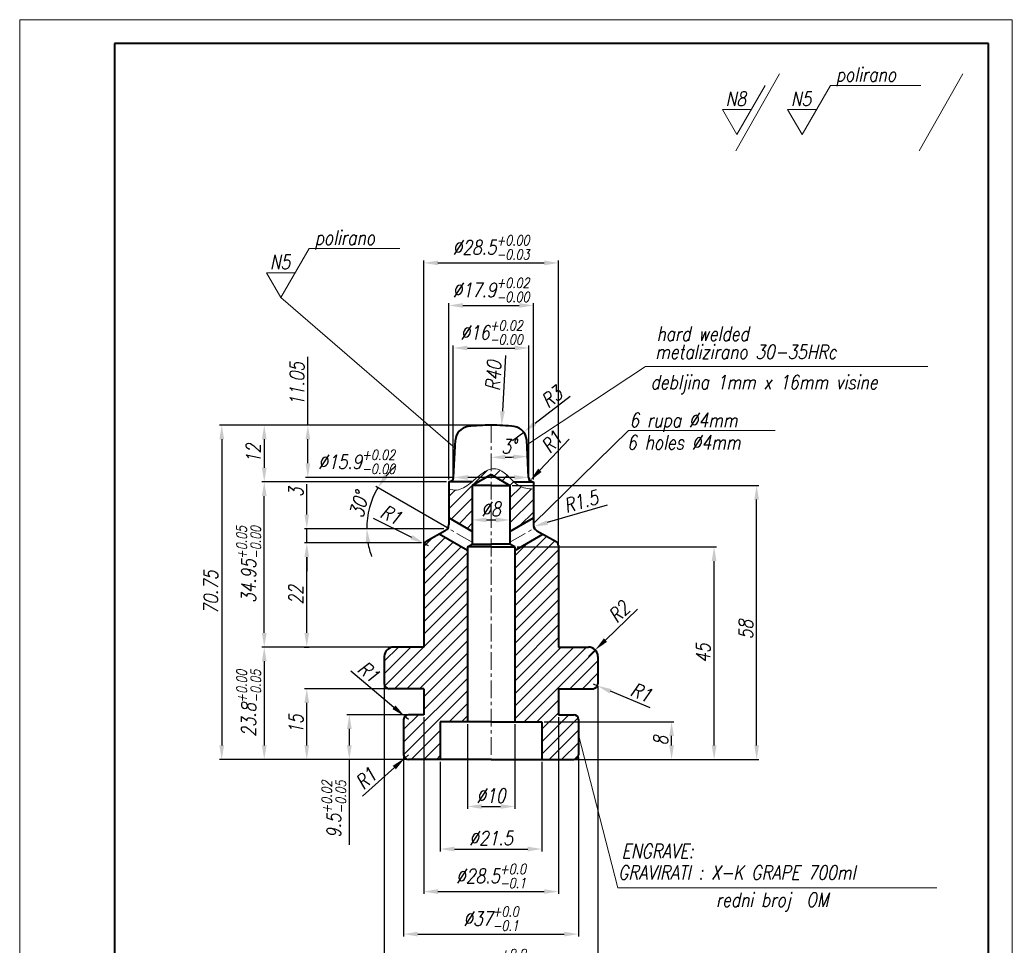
# Model space of a CAD drawing. Extents: x 22 to 232, y 33 to 330.
# Drawn here: x 21.7 to 231.7, y 134 to 330 of the extents above; entities that cross this region are included whole.
import ezdxf

# ---------------------------------------------------------------- set-up
doc = ezdxf.new("R2010")
doc.units = 0
doc.header["$LTSCALE"] = 3
doc.header["$MEASUREMENT"] = 0
doc.linetypes.add('CENTER', pattern=[2, 1.25, -0.25, 0.25, -0.25])
doc.linetypes.add('HIDDEN', pattern=[0.375, 0.25, -0.125])
doc.layers.get('0').update_dxf_attribs({"linetype": 'CONTINUOUS', "lineweight": 15})
for name, color, linetype, lineweight in [('1', 1, 'CENTER', 15), ('2', 2, 'HIDDEN', 15), ('3', 3, 'CONTINUOUS', 35), ('8', 251, 'CONTINUOUS', 15)]:
    doc.layers.add(name, color=color, linetype=linetype, lineweight=lineweight)
doc.styles.add('ITALICT', font='ITALICT.shx', dxfattribs={"width": 0.8, "height": 3})
doc.styles.get("Standard").update_dxf_attribs({"font": 'isocp.shx', "height": 3})
doc.dimstyles.get("Standard").update_dxf_attribs({"dimtxt": 0.18, "dimasz": 0.18, "dimexe": 0.18, "dimexo": 0.0625, "dimgap": 0.09, "dimtad": 0, "dimtih": 1, "dimtoh": 1, "dimdec": 4, "dimzin": 0, "dimdsep": 46, "dimtxsty": 'Standard', "dimcen": 0.09, "dimadec": 0, "dimazin": 0, "dimtfac": 1, "dimtdec": 4, "dimtofl": 0, "dimtmove": 0, "dimatfit": 3, "dimfxl": 0, "dimtolj": 1, "dimtzin": 0, "dimarcsym": 0})

# ---------------------------------------------------------------- blocks, each defined once
blk = doc.blocks.new('*D1')
at = {"color": 0, "lineweight": -2, "transparency": 16777216}
for p, q in [((98.85, 189.01), (98.85, 127.09)), ((144.05, 189.01), (144.05, 127.09)), ((101.85, 127.59), (141.05, 127.59))]:
    blk.add_line(p, q, dxfattribs=at)
at = {"color": 0, "transparency": 16777216}
for points in [[(101.85, 128.09), (101.85, 127.09), (98.85, 127.59)], [(141.05, 128.09), (141.05, 127.09), (144.05, 127.59)]]:
    blk.add_solid(points, dxfattribs=at)
at = {"color": 0, "transparency": 16777216, "insert": (121.45, 130.87), "char_height": 3, "attachment_point": 5, "style": 'ITALICT'}
blk.add_mtext('\\A1;%%C45.2{}{\\H0.71x;\\C3;\\S+0.0^ -0.1;}', dxfattribs=at)
blk = doc.blocks.new('*D2')
at = {"color": 0, "lineweight": -2, "transparency": 16777216}
for p, q in [((102.95, 174.01), (102.95, 136.09)), ((139.95, 173.94), (139.95, 136.09)), ((105.95, 136.59), (136.95, 136.59))]:
    blk.add_line(p, q, dxfattribs=at)
at = {"color": 0, "transparency": 16777216}
for points in [[(105.95, 137.09), (105.95, 136.09), (102.95, 136.59)], [(136.95, 137.09), (136.95, 136.09), (139.95, 136.59)]]:
    blk.add_solid(points, dxfattribs=at)
at = {"color": 0, "transparency": 16777216, "insert": (121.45, 139.87), "char_height": 3, "attachment_point": 5, "style": 'ITALICT'}
blk.add_mtext('\\A1;%%C37{}{\\H0.71x;\\C3;\\S+0.0^ -0.1;}', dxfattribs=at)
blk = doc.blocks.new('*D3')
at = {"color": 0, "lineweight": -2, "transparency": 16777216}
for p, q in [((107.2, 182.51), (107.2, 145.09)), ((135.7, 182.51), (135.7, 145.09)), ((110.2, 145.59), (132.7, 145.59))]:
    blk.add_line(p, q, dxfattribs=at)
at = {"color": 0, "transparency": 16777216}
for points in [[(110.2, 146.09), (110.2, 145.09), (107.2, 145.59)], [(132.7, 146.09), (132.7, 145.09), (135.7, 145.59)]]:
    blk.add_solid(points, dxfattribs=at)
at = {"color": 0, "transparency": 16777216, "insert": (121.45, 148.87), "char_height": 3, "attachment_point": 5, "style": 'ITALICT'}
blk.add_mtext('\\A1;%%C28.5{}{\\H0.71x;\\C3;\\S+0.0^ -0.1;}', dxfattribs=at)
blk = doc.blocks.new('*D4')
at = {"color": 0, "lineweight": -2, "transparency": 16777216}
for p, q in [((107.2, 216.53), (107.2, 279.08)), ((110.2, 278.58), (132.7, 278.58)), ((135.7, 216.81), (135.7, 279.08))]:
    blk.add_line(p, q, dxfattribs=at)
at = {"color": 0, "transparency": 16777216}
for points in [[(110.2, 279.08), (110.2, 278.08), (107.2, 278.58)], [(132.7, 279.08), (132.7, 278.08), (135.7, 278.58)]]:
    blk.add_solid(points, dxfattribs=at)
at = {"color": 0, "transparency": 16777216, "insert": (121.45, 281.86), "char_height": 3, "attachment_point": 5, "style": 'ITALICT'}
blk.add_mtext('\\A1;%%C28.5{}{\\H0.71x;\\C3;\\S+0.00^ -0.03;}', dxfattribs=at)
blk = doc.blocks.new('*D5')
at = {"color": 0, "lineweight": -2, "transparency": 16777216}
for p, q in [((91.75, 192.26), (100.89, 184.58)), ((103.95, 182.01), (103.19, 182.65))]:
    blk.add_line(p, q, dxfattribs=at)
at = {"color": 0, "transparency": 16777216}
blk.add_solid([(101.21, 184.96), (100.57, 184.2), (103.19, 182.65)], dxfattribs=at)
at = {"color": 0, "transparency": 16777216, "insert": (95.55, 192.08), "char_height": 3, "attachment_point": 5, "rotation": 319.9481, "style": 'ITALICT'}
blk.add_mtext('\\A1;R1', dxfattribs=at)
blk = doc.blocks.new('*D6')
at = {"color": 0, "lineweight": -2, "transparency": 16777216}
for p, q in [((100.35, 197.31), (72.95, 197.31)), ((73.45, 194.31), (73.45, 176.51)), ((103.45, 173.51), (72.95, 173.51))]:
    blk.add_line(p, q, dxfattribs=at)
at = {"color": 0, "transparency": 16777216}
for points in [[(72.95, 194.31), (73.95, 194.31), (73.45, 197.31)], [(72.95, 176.51), (73.95, 176.51), (73.45, 173.51)]]:
    blk.add_solid(points, dxfattribs=at)
at = {"color": 0, "transparency": 16777216, "insert": (70.16, 185.41), "char_height": 3, "attachment_point": 5, "rotation": 90, "style": 'ITALICT'}
blk.add_mtext('\\A1;23.8{}{\\H0.71x;\\C3;\\S+0.00^ -0.05;}', dxfattribs=at)
blk = doc.blocks.new('*D7')
at = {"color": 0, "lineweight": -2, "transparency": 16777216}
for p, q in [((99.35, 188.51), (81.95, 188.51)), ((82.45, 176.51), (82.45, 185.51)), ((103.45, 173.51), (81.95, 173.51))]:
    blk.add_line(p, q, dxfattribs=at)
at = {"color": 0, "transparency": 16777216}
for points in [[(81.95, 185.51), (82.95, 185.51), (82.45, 188.51)], [(81.95, 176.51), (82.95, 176.51), (82.45, 173.51)]]:
    blk.add_solid(points, dxfattribs=at)
at = {"color": 0, "transparency": 16777216, "insert": (80.15, 181.01), "char_height": 3, "attachment_point": 5, "rotation": 90, "style": 'ITALICT'}
blk.add_mtext('\\A1;15', dxfattribs=at)
blk = doc.blocks.new('*D8')
at = {"color": 0, "lineweight": -2, "transparency": 16777216}
for p, q in [((103.95, 174.51), (103.21, 173.84)), ((94.24, 165.78), (100.98, 171.83))]:
    blk.add_line(p, q, dxfattribs=at)
at = {"color": 0, "transparency": 16777216}
blk.add_solid([(100.64, 172.2), (101.31, 171.46), (103.21, 173.84)], dxfattribs=at)
at = {"color": 0, "transparency": 16777216, "insert": (94.96, 169.51), "char_height": 3, "attachment_point": 5, "rotation": 41.9644, "style": 'ITALICT'}
blk.add_mtext('\\A1;R1', dxfattribs=at)
blk = doc.blocks.new('*D9')
at = {"color": 0, "lineweight": -2, "transparency": 16777216}
for p, q in [((103.45, 183.01), (90.95, 183.01)), ((91.45, 180.01), (91.45, 176.51)), ((103.45, 173.51), (90.95, 173.51)), ((91.45, 173.51), (91.45, 155.48))]:
    blk.add_line(p, q, dxfattribs=at)
at = {"color": 0, "transparency": 16777216}
for points in [[(90.95, 180.01), (91.95, 180.01), (91.45, 183.01)], [(90.95, 176.51), (91.95, 176.51), (91.45, 173.51)]]:
    blk.add_solid(points, dxfattribs=at)
at = {"color": 0, "transparency": 16777216, "insert": (88.16, 163), "char_height": 3, "attachment_point": 5, "rotation": 90, "style": 'ITALICT'}
blk.add_mtext('\\A1;9.5{}{\\H0.71x;\\C3;\\S+0.02^ -0.05;}', dxfattribs=at)
blk = doc.blocks.new('*D10')
at = {"color": 0, "lineweight": -2, "transparency": 16777216}
for p, q in [((106.7, 219.34), (81.95, 219.34)), ((82.45, 200.31), (82.45, 216.34)), ((81.91, 197.31), (82.95, 197.31))]:
    blk.add_line(p, q, dxfattribs=at)
at = {"color": 0, "transparency": 16777216}
for points in [[(81.95, 216.34), (82.95, 216.34), (82.45, 219.34)], [(81.95, 200.31), (82.95, 200.31), (82.45, 197.31)]]:
    blk.add_solid(points, dxfattribs=at)
at = {"color": 0, "transparency": 16777216, "insert": (80.15, 208.33), "char_height": 3, "attachment_point": 5, "rotation": 90, "style": 'ITALICT'}
blk.add_mtext('\\A1;22', dxfattribs=at)
blk = doc.blocks.new('*D11')
at = {"color": 0, "lineweight": -2, "transparency": 16777216}
for p, q in [((126.95, 218.51), (169.15, 218.51)), ((168.65, 176.51), (168.65, 215.51)), ((139.52, 173.51), (169.15, 173.51))]:
    blk.add_line(p, q, dxfattribs=at)
at = {"color": 0, "transparency": 16777216}
for points in [[(168.15, 215.51), (169.15, 215.51), (168.65, 218.51)], [(168.15, 176.51), (169.15, 176.51), (168.65, 173.51)]]:
    blk.add_solid(points, dxfattribs=at)
at = {"color": 0, "transparency": 16777216, "insert": (166.35, 196.01), "char_height": 3, "attachment_point": 5, "rotation": 90, "style": 'ITALICT'}
blk.add_mtext('\\A1;45', dxfattribs=at)
blk = doc.blocks.new('*D12')
at = {"color": 0, "lineweight": -2, "transparency": 16777216}
for p, q in [((152.42, 205.3), (145.65, 198.78)), ((142.05, 195.31), (143.49, 196.7))]:
    blk.add_line(p, q, dxfattribs=at)
at = {"color": 0, "transparency": 16777216}
blk.add_solid([(145.31, 199.14), (146, 198.42), (143.49, 196.7)], dxfattribs=at)
at = {"color": 0, "transparency": 16777216, "insert": (148.52, 204.74), "char_height": 3, "attachment_point": 5, "rotation": 43.96, "style": 'ITALICT'}
blk.add_mtext('\\A1;R2', dxfattribs=at)
blk = doc.blocks.new('*D13')
at = {"color": 0, "lineweight": -2, "transparency": 16777216}
for p, q in [((112, 232.26), (72.95, 232.26)), ((73.45, 200.31), (73.45, 229.26)), ((100.35, 197.31), (72.95, 197.31))]:
    blk.add_line(p, q, dxfattribs=at)
at = {"color": 0, "transparency": 16777216}
for points in [[(72.95, 229.26), (73.95, 229.26), (73.45, 232.26)], [(72.95, 200.31), (73.95, 200.31), (73.45, 197.31)]]:
    blk.add_solid(points, dxfattribs=at)
at = {"color": 0, "transparency": 16777216, "insert": (70.16, 214.78), "char_height": 3, "attachment_point": 5, "rotation": 90, "style": 'ITALICT'}
blk.add_mtext('\\A1;34.95{}{\\H0.71x;\\C3;\\S+0.05^ -0.00;}', dxfattribs=at)
blk = doc.blocks.new('*D20')
at = {"color": 0, "lineweight": -2, "transparency": 16777216}
for p, q in [((132.7, 181.51), (160.15, 181.51)), ((159.65, 176.51), (159.65, 178.51)), ((139.45, 173.51), (160.15, 173.51))]:
    blk.add_line(p, q, dxfattribs=at)
at = {"color": 0, "transparency": 16777216}
for points in [[(159.15, 178.51), (160.15, 178.51), (159.65, 181.51)], [(159.15, 176.51), (160.15, 176.51), (159.65, 173.51)]]:
    blk.add_solid(points, dxfattribs=at)
at = {"color": 0, "transparency": 16777216, "insert": (157.35, 177.51), "char_height": 3, "attachment_point": 5, "rotation": 90, "style": 'ITALICT'}
blk.add_mtext('\\A1;8', dxfattribs=at)
blk = doc.blocks.new('*D21')
at = {"color": 0, "lineweight": -2, "transparency": 16777216}
for p, q in [((110.7, 173.01), (110.7, 154.09)), ((132.2, 173.01), (132.2, 154.09)), ((113.7, 154.59), (129.2, 154.59))]:
    blk.add_line(p, q, dxfattribs=at)
at = {"color": 0, "transparency": 16777216}
for points in [[(113.7, 155.09), (113.7, 154.09), (110.7, 154.59)], [(129.2, 155.09), (129.2, 154.09), (132.2, 154.59)]]:
    blk.add_solid(points, dxfattribs=at)
at = {"color": 0, "transparency": 16777216, "insert": (121.45, 156.89), "char_height": 3, "attachment_point": 5, "style": 'ITALICT'}
blk.add_mtext('\\A1;%%c21.5', dxfattribs=at)
blk = doc.blocks.new('*D14')
at = {"color": 0, "lineweight": -2, "transparency": 16777216}
for p, q in [((125.95, 231.51), (178.15, 231.51)), ((177.65, 176.51), (177.65, 228.51)), ((139.45, 173.51), (178.15, 173.51))]:
    blk.add_line(p, q, dxfattribs=at)
at = {"color": 0, "transparency": 16777216}
for points in [[(177.15, 228.51), (178.15, 228.51), (177.65, 231.51)], [(177.15, 176.51), (178.15, 176.51), (177.65, 173.51)]]:
    blk.add_solid(points, dxfattribs=at)
at = {"color": 0, "transparency": 16777216, "insert": (175.35, 201.01), "char_height": 3, "attachment_point": 5, "rotation": 90, "style": 'ITALICT'}
blk.add_mtext('\\A1;58', dxfattribs=at)
blk = doc.blocks.new('*D15')
at = {"color": 0, "lineweight": -2, "transparency": 16777216}
blk.add_line((120.45, 224.21), (122.45, 224.21), dxfattribs=at)
at = {"color": 0, "transparency": 16777216}
for points in [[(120.45, 224.71), (120.45, 223.71), (117.45, 224.21)], [(122.45, 224.71), (122.45, 223.71), (125.45, 224.21)]]:
    blk.add_solid(points, dxfattribs=at)
at = {"color": 0, "transparency": 16777216, "insert": (121.45, 226.51), "char_height": 3, "attachment_point": 5, "style": 'ITALICT'}
blk.add_mtext('\\A1;%%c8', dxfattribs=at)
blk = doc.blocks.new('*D22')
at = {"color": 0, "lineweight": -2, "transparency": 16777216}
for p, q in [((116.45, 181.01), (116.45, 163.09)), ((126.45, 181.01), (126.45, 163.09)), ((119.45, 163.59), (123.45, 163.59))]:
    blk.add_line(p, q, dxfattribs=at)
at = {"color": 0, "transparency": 16777216}
for points in [[(119.45, 164.09), (119.45, 163.09), (116.45, 163.59)], [(123.45, 164.09), (123.45, 163.09), (126.45, 163.59)]]:
    blk.add_solid(points, dxfattribs=at)
at = {"color": 0, "transparency": 16777216, "insert": (121.45, 165.89), "char_height": 3, "attachment_point": 5, "style": 'ITALICT'}
blk.add_mtext('\\A1;%%c10', dxfattribs=at)
blk = doc.blocks.new('*D23')
at = {"color": 0, "lineweight": -2, "transparency": 16777216}
for p, q in [((143.05, 189.51), (143.97, 189.12)), ((155.09, 184.44), (146.74, 187.95))]:
    blk.add_line(p, q, dxfattribs=at)
at = {"color": 0, "transparency": 16777216}
blk.add_solid([(146.93, 188.42), (146.55, 187.49), (143.97, 189.12)], dxfattribs=at)
at = {"color": 0, "transparency": 16777216, "insert": (153.19, 187.74), "char_height": 3, "attachment_point": 5, "rotation": 337.1717, "style": 'ITALICT'}
blk.add_mtext('\\A1;R1', dxfattribs=at)
blk = doc.blocks.new('*D16')
at = {"color": 0, "lineweight": -2, "transparency": 16777216}
for p, q in [((112.5, 232.76), (112.5, 270.08)), ((115.5, 269.58), (127.4, 269.58)), ((130.4, 232.76), (130.4, 270.08))]:
    blk.add_line(p, q, dxfattribs=at)
at = {"color": 0, "transparency": 16777216}
for points in [[(115.5, 270.08), (115.5, 269.08), (112.5, 269.58)], [(127.4, 270.08), (127.4, 269.08), (130.4, 269.58)]]:
    blk.add_solid(points, dxfattribs=at)
at = {"color": 0, "transparency": 16777216, "insert": (121.45, 272.86), "char_height": 3, "attachment_point": 5, "style": 'ITALICT'}
blk.add_mtext('\\A1;%%c17.9{}{\\H0.71x;\\C3;\\S+0.02^ -0.00;}', dxfattribs=at)
blk = doc.blocks.new('*D17')
at = {"color": 0, "lineweight": -2, "transparency": 16777216}
for p, q in [((120.95, 244.26), (72.95, 244.26)), ((73.45, 241.26), (73.45, 235.26)), ((112, 232.26), (72.95, 232.26))]:
    blk.add_line(p, q, dxfattribs=at)
at = {"color": 0, "transparency": 16777216}
for points in [[(72.95, 241.26), (73.95, 241.26), (73.45, 244.26)], [(72.95, 235.26), (73.95, 235.26), (73.45, 232.26)]]:
    blk.add_solid(points, dxfattribs=at)
at = {"color": 0, "transparency": 16777216, "insert": (71.15, 238.26), "char_height": 3, "attachment_point": 5, "rotation": 90, "style": 'ITALICT'}
blk.add_mtext('\\A1;12', dxfattribs=at)
blk = doc.blocks.new('*D24')
at = {"color": 0, "lineweight": -2, "transparency": 16777216}
for p, q in [((120.95, 244.26), (63.95, 244.26)), ((64.45, 241.26), (64.45, 176.51)), ((103.45, 173.51), (63.95, 173.51))]:
    blk.add_line(p, q, dxfattribs=at)
at = {"color": 0, "transparency": 16777216}
for points in [[(63.95, 241.26), (64.95, 241.26), (64.45, 244.26)], [(63.95, 176.51), (64.95, 176.51), (64.45, 173.51)]]:
    blk.add_solid(points, dxfattribs=at)
at = {"color": 0, "transparency": 16777216, "insert": (62.15, 208.88), "char_height": 3, "attachment_point": 5, "rotation": 90, "style": 'ITALICT'}
blk.add_mtext('\\A1;70.75', dxfattribs=at)
blk = doc.blocks.new('*D18')
at = {"color": 0, "lineweight": -2, "transparency": 16777216}
for p, q in [((113.45, 232.76), (113.45, 261.08)), ((116.45, 260.58), (126.45, 260.58)), ((129.45, 232.76), (129.45, 261.08))]:
    blk.add_line(p, q, dxfattribs=at)
at = {"color": 0, "transparency": 16777216}
for points in [[(116.45, 261.08), (116.45, 260.08), (113.45, 260.58)], [(126.45, 261.08), (126.45, 260.08), (129.45, 260.58)]]:
    blk.add_solid(points, dxfattribs=at)
at = {"color": 0, "transparency": 16777216, "insert": (121.58, 263.86), "char_height": 3, "attachment_point": 5, "style": 'ITALICT'}
blk.add_mtext('\\A1;%%c16{}{\\H0.71x;\\C3;\\S+0.02^ -0.00;}', dxfattribs=at)
blk = doc.blocks.new('*D19')
at = {"color": 0, "lineweight": -2, "transparency": 16777216}
for p, q in [((82.45, 225.34), (82.45, 231.77)), ((111.45, 222.34), (81.95, 222.34)), ((82.45, 219.34), (82.45, 222.34)), ((106.7, 219.34), (81.95, 219.34)), ((82.45, 216.34), (82.45, 213.34))]:
    blk.add_line(p, q, dxfattribs=at)
at = {"color": 0, "transparency": 16777216}
for points in [[(81.95, 225.34), (82.95, 225.34), (82.45, 222.34)], [(81.95, 216.34), (82.95, 216.34), (82.45, 219.34)]]:
    blk.add_solid(points, dxfattribs=at)
at = {"color": 0, "transparency": 16777216, "insert": (80.15, 230.06), "char_height": 3, "attachment_point": 5, "rotation": 90, "style": 'ITALICT'}
blk.add_mtext('\\A1;3', dxfattribs=at)
blk = doc.blocks.new('*D25')
at = {"color": 0, "lineweight": -2, "transparency": 16777216}
for p, q in [((112.07, 222.59), (97.04, 231.27)), ((111.29, 222.34), (94.65, 222.34))]:
    blk.add_line(p, q, dxfattribs=at)
for start, end in [(130.167, 140.0835), (150, 180), (189.9165, 199.833)]:
    blk.add_arc((112.5, 222.34), 17.36, start, end, dxfattribs=at)
at = {"color": 0, "transparency": 16777216}
for points in [[(99.6, 233.19), (98.78, 233.77), (97.47, 231.02)], [(94.91, 219.31), (95.91, 219.4), (95.15, 222.34)]]:
    blk.add_solid(points, dxfattribs=at)
at = {"color": 0, "transparency": 16777216, "insert": (93.52, 227.43), "char_height": 3, "attachment_point": 5, "rotation": 75, "style": 'ITALICT'}
blk.add_mtext('\\A1;30°', dxfattribs=at)
blk = doc.blocks.new('*D26')
at = {"color": 0, "lineweight": -2, "transparency": 16777216}
for p, q in [((96.53, 224.61), (104.63, 220.55)), ((108.2, 218.76), (107.31, 219.21))]:
    blk.add_line(p, q, dxfattribs=at)
at = {"color": 0, "transparency": 16777216}
blk.add_solid([(104.85, 221), (104.4, 220.11), (107.31, 219.21)], dxfattribs=at)
at = {"color": 0, "transparency": 16777216, "insert": (100.27, 225.31), "char_height": 3, "attachment_point": 5, "rotation": 333.3724, "style": 'ITALICT'}
blk.add_mtext('\\A1;R1', dxfattribs=at)
blk = doc.blocks.new('*D28')
at = {"color": 0, "lineweight": -2, "transparency": 16777216}
blk.add_line((145.99, 227.32), (133.34, 223.64), dxfattribs=at)
at = {"color": 0, "transparency": 16777216}
blk.add_solid([(133.2, 224.12), (133.48, 223.16), (130.46, 222.8)], dxfattribs=at)
at = {"color": 0, "transparency": 16777216, "insert": (140.46, 228.11), "char_height": 3, "attachment_point": 5, "rotation": 16.2407, "style": 'ITALICT'}
blk.add_mtext('\\A1;R1.5', dxfattribs=at)
blk = doc.blocks.new('*D29')
at = {"color": 0, "lineweight": -2, "transparency": 16777216}
blk.add_line((124.52, 258.97), (123.86, 247.19), dxfattribs=at)
at = {"color": 0, "transparency": 16777216}
blk.add_solid([(123.36, 247.22), (124.36, 247.16), (123.69, 244.19)], dxfattribs=at)
at = {"color": 0, "transparency": 16777216, "insert": (121.98, 254.71), "char_height": 3, "attachment_point": 5, "rotation": 86.7903, "style": 'ITALICT'}
blk.add_mtext('\\A1;R40', dxfattribs=at)
blk = doc.blocks.new('*D69')
at = {"color": 0, "lineweight": -2, "transparency": 16777216}
for p, q in [((138.21, 250.35), (130.75, 244.63)), ((125.99, 240.98), (128.37, 242.8))]:
    blk.add_line(p, q, dxfattribs=at)
at = {"color": 0, "transparency": 16777216}
blk.add_solid([(130.45, 245.02), (131.06, 244.23), (128.37, 242.8)], dxfattribs=at)
at = {"color": 0, "transparency": 16777216, "insert": (134.28, 250.22), "char_height": 3, "attachment_point": 5, "rotation": 37.4701, "style": 'ITALICT'}
blk.add_mtext('\\A1;R3', dxfattribs=at)
blk = doc.blocks.new('*D70')
at = {"color": 0, "lineweight": -2, "transparency": 16777216}
blk.add_line((138.01, 241.28), (131.78, 234.71), dxfattribs=at)
at = {"color": 0, "transparency": 16777216}
blk.add_solid([(131.42, 235.05), (132.14, 234.36), (129.71, 232.53)], dxfattribs=at)
at = {"color": 0, "transparency": 16777216, "insert": (134.26, 240.67), "char_height": 3, "attachment_point": 5, "rotation": 46.5297, "style": 'ITALICT'}
blk.add_mtext('\\A1;R1', dxfattribs=at)
blk = doc.blocks.new('*D71')
at = {"color": 0, "lineweight": -2, "transparency": 16777216}
blk.add_arc((121.45, 384.91), 147.46, 271.1657, 271.8343, dxfattribs=at)
at = {"color": 0, "transparency": 16777216}
for points in [[(124.46, 236.98), (124.45, 237.98), (121.45, 237.45)], [(126.15, 238.03), (126.19, 237.03), (129.17, 237.65)]]:
    blk.add_solid(points, dxfattribs=at)
at = {"color": 0, "transparency": 16777216, "insert": (125.25, 239.8), "char_height": 3, "attachment_point": 5, "rotation": 1.5, "style": 'ITALICT'}
blk.add_mtext('\\A1;3°', dxfattribs=at)
blk = doc.blocks.new('*D72')
at = {"color": 0, "lineweight": -2, "transparency": 16777216}
for p, q in [((113.5, 233.2), (83.1, 233.2)), ((126.4, 233.2), (116.5, 233.2))]:
    blk.add_line(p, q, dxfattribs=at)
at = {"color": 0, "transparency": 16777216}
for points in [[(116.5, 233.7), (116.5, 232.7), (113.5, 233.2)], [(126.4, 233.7), (126.4, 232.7), (129.4, 233.2)]]:
    blk.add_solid(points, dxfattribs=at)
at = {"color": 0, "transparency": 16777216, "insert": (93.01, 236.49), "char_height": 3, "attachment_point": 5, "style": 'ITALICT'}
blk.add_mtext('\\A1;%%c15.9{}{\\H0.71x;\\C3;\\S+0.02^ -0.00;}', dxfattribs=at)
blk = doc.blocks.new('*D73')
at = {"color": 0, "lineweight": -2, "transparency": 16777216}
for p, q in [((82.68, 244.26), (82.68, 258.69)), ((120.95, 244.26), (82.18, 244.26)), ((82.68, 236.2), (82.68, 241.26)), ((113, 233.2), (82.18, 233.2))]:
    blk.add_line(p, q, dxfattribs=at)
at = {"color": 0, "transparency": 16777216}
for points in [[(82.18, 241.26), (83.18, 241.26), (82.68, 244.26)], [(82.18, 236.2), (83.18, 236.2), (82.68, 233.2)]]:
    blk.add_solid(points, dxfattribs=at)
at = {"color": 0, "transparency": 16777216, "insert": (80.38, 252.97), "char_height": 3, "attachment_point": 5, "rotation": 90, "style": 'ITALICT'}
blk.add_mtext('\\A1;11.05', dxfattribs=at)

msp = doc.modelspace()

# ---------------------------------------------------------------- hatches: boundary and pattern name
at = {"layer": '8'}
h = msp.add_hatch(dxfattribs=at)
h.set_pattern_fill('ANSI31', color=256, scale=15)
h.paths.add_polyline_path([(116.453, 217.755), (110.483, 221.201), (107.71, 219.632, 0.270235), (107.203, 218.762), (107.203, 197.307), (100.853, 197.307, 0.4142136), (98.853, 195.307), (98.853, 189.507, 0.4142136), (99.853, 188.507), (107.203, 188.507), (107.203, 183.007), (103.953, 183.007, 0.4142136), (102.953, 182.007), (102.953, 174.507, 0.4142136), (103.953, 173.507), (110.703, 173.507), (110.703, 181.507), (116.453, 181.507)])
h.paths.add_polyline_path([(144.053, 195.307, 0.4142136), (142.053, 197.307), (135.703, 197.307), (135.703, 218.762, 0.270235), (135.196, 219.632), (132.423, 221.201), (126.453, 217.755), (126.453, 181.507), (132.203, 181.507), (132.203, 173.507), (138.953, 173.507, 0.4142136), (139.953, 174.507), (139.953, 182.007, 0.4142136), (138.953, 183.007), (135.703, 183.007), (135.703, 188.507), (143.053, 188.507, 0.4142136), (144.053, 189.507)])
edge = h.paths.add_edge_path()
edge.add_spline(control_points=[(130.403, 230.751), (129.324, 230.786), (127.88, 230.894), (126.594, 231.952), (126.263, 232.257)], knot_values=[15.1653263, 15.1653263, 15.1653263, 15.1653263, 18.3410304, 19.4609857, 19.4609857, 19.4609857, 19.4609857], degree=3, periodic=0)
edge.add_spline(control_points=[(126.263, 232.257), (125.256, 233.185), (123.792, 235.001), (122.05, 235.085), (121.453, 234.958)], knot_values=[9.9749584, 9.9749584, 9.9749584, 9.9749584, 13.3886996, 15.1653263, 15.1653263, 15.1653263, 15.1653263], degree=3, periodic=0)
edge.add_line((121.453, 234.958), (121.453, 233.816))
edge.add_line((121.453, 233.816), (125.453, 231.507))
edge.add_line((125.453, 231.507), (125.453, 221.796))
edge.add_line((125.453, 221.796), (130.403, 224.654))
edge.add_line((130.403, 224.654), (130.403, 230.751))
edge = h.paths.add_edge_path()
edge.add_line((117.453, 231.507), (121.453, 233.816))
edge.add_line((121.453, 233.816), (121.453, 234.958))
edge.add_spline(control_points=[(121.453, 234.958), (121.018, 234.865), (119.59, 234.29), (118.297, 233.024), (117.4, 232.257)], knot_values=[5.7229032, 5.7229032, 5.7229032, 5.7229032, 7.0179142, 9.9749584, 9.9749584, 9.9749584, 9.9749584], degree=3, periodic=0)
edge.add_spline(control_points=[(117.4, 232.257), (117.287, 232.16), (116.23, 231.272), (114.649, 230.302), (113.063, 230.599), (112.503, 230.739)], knot_values=[0.5507102, 0.5507102, 0.5507102, 0.5507102, 0.9216111, 4.0378, 5.7229032, 5.7229032, 5.7229032, 5.7229032], degree=3, periodic=0)
edge.add_line((112.503, 230.739), (112.503, 224.654))
edge.add_line((112.503, 224.654), (117.453, 221.796))
edge.add_line((117.453, 221.796), (117.453, 231.507))

# ---------------------------------------------------------------- linework, layer by layer
for p, q in [((231.726, 330), (21.726, 330)), ((21.726, 330), (21.726, 33)), ((231.726, 33), (231.726, 330)), ((182.505, 318.559), (173.255, 302.267)), ((221.3, 318.559), (212.05, 302.267)), ((173.453, 305.749), (179.453, 316.142)), ((187.255, 305.749), (193.255, 316.142)), ((193.255, 316.142), (212.384, 316.142)), ((176.5, 311.028), (170.405, 311.028)), ((170.405, 311.028), (173.453, 305.749)), ((184.207, 311.028), (187.255, 305.749)), ((190.302, 311.028), (184.207, 311.028)), ((76.982, 271.235), (82.982, 281.627)), ((82.982, 281.627), (102.112, 281.627)), ((80.03, 276.513), (73.935, 276.513)), ((73.935, 276.513), (76.982, 271.235)), ((76.982, 271.235), (113.827, 239.388)), ((129.043, 240.083), (154.122, 256.64)), ((154.122, 256.64), (213.908, 256.64)), ((150.534, 243.102), (130.403, 223.445)), ((150.534, 243.102), (181.598, 243.102)), ((148.265, 146.348), (139.953, 178.752)), ((215.798, 146.348), (148.265, 146.348))]:
    msp.add_line(p, q)
msp.add_open_spline([(112.503, 230.739), (113.063, 230.599), (114.649, 230.302), (117.133, 231.826), (120.001, 234.794), (123.818, 235.53), (126.733, 230.98), (129.324, 230.786), (130.403, 230.751)], degree=3, knots=[0.5507102, 0.5507102, 0.5507102, 0.5507102, 2.2358134, 5.3520023, 8.6799474, 11.7515851, 16.2852815, 19.4609857, 19.4609857, 19.4609857, 19.4609857])
at = {"layer": '1'}
for p, q in [((121.453, 244.257), (121.453, 173.507)), ((117.453, 219.487), (112.503, 222.345)), ((125.453, 219.487), (130.403, 222.345))]:
    msp.add_line(p, q, dxfattribs=at)
at = {"layer": '2'}
for p, q in [((113.453, 232.257), (113.503, 233.204)), ((129.453, 232.257), (129.403, 233.204)), ((112.503, 223.219), (112.503, 222.345)), ((130.403, 223.219), (130.403, 222.345)), ((112.503, 222.345), (111.742, 221.914)), ((130.403, 222.345), (131.164, 221.914)), ((107.71, 219.632), (107.203, 219.345)), ((107.203, 219.345), (107.203, 218.762)), ((135.196, 219.632), (135.703, 219.345)), ((135.703, 219.345), (135.703, 218.762))]:
    msp.add_line(p, q, dxfattribs=at)
at = {"layer": '3'}
for p, q in [((226.726, 325), (41.726, 325)), ((41.726, 325), (41.726, 38)), ((226.726, 38), (226.726, 325)), ((113.503, 233.204), (113.918, 241.134)), ((129.403, 233.204), (128.988, 241.134)), ((121.453, 233.816), (117.453, 231.507)), ((121.453, 233.816), (125.453, 231.507)), ((117.4, 232.257), (112.503, 232.257)), ((112.503, 232.257), (112.503, 223.219)), ((121.453, 231.507), (117.453, 231.507)), ((117.453, 231.507), (117.453, 219.084)), ((121.453, 231.507), (125.453, 231.507)), ((125.453, 231.507), (125.453, 219.084)), ((126.263, 232.257), (130.403, 232.257)), ((130.403, 232.257), (130.403, 223.219)), ((117.453, 221.796), (112.508, 224.651)), ((125.453, 221.796), (130.398, 224.651)), ((111.742, 221.914), (107.71, 219.632)), ((116.453, 217.755), (110.483, 221.201)), ((126.453, 217.755), (132.423, 221.201)), ((131.164, 221.914), (135.196, 219.632)), ((107.203, 218.762), (107.203, 197.307)), ((116.453, 218.507), (117.453, 219.084)), ((121.453, 218.507), (116.453, 218.507)), ((116.453, 218.507), (116.453, 181.507)), ((117.453, 219.084), (121.453, 219.084)), ((125.453, 219.084), (121.453, 219.084)), ((121.453, 218.507), (126.453, 218.507)), ((126.453, 218.507), (125.453, 219.084)), ((126.453, 218.507), (126.453, 181.507)), ((135.703, 218.794), (135.703, 197.307)), ((98.853, 195.307), (98.853, 189.507)), ((107.203, 197.307), (100.853, 197.307)), ((135.703, 197.307), (142.053, 197.307)), ((144.053, 195.307), (144.053, 189.507)), ((107.203, 188.507), (99.853, 188.507)), ((107.203, 188.507), (107.203, 183.007)), ((135.703, 188.507), (135.703, 183.007)), ((135.703, 188.507), (143.053, 188.507)), ((107.203, 183.007), (103.953, 183.007)), ((135.703, 183.007), (138.953, 183.007)), ((102.953, 182.007), (102.953, 174.507)), ((121.453, 181.507), (110.703, 181.507)), ((110.703, 181.507), (110.703, 173.507)), ((121.453, 181.507), (132.203, 181.507)), ((132.203, 181.507), (132.203, 173.507)), ((139.953, 182.007), (139.953, 174.507)), ((121.453, 173.507), (103.953, 173.507)), ((121.453, 173.507), (138.953, 173.507))]:
    msp.add_line(p, q, dxfattribs=at)
for centre, radius, start, end in [((116.914, 240.977), 3, 97.04633, 177), ((121.453, 204.257), 40, 90, 97.04633), ((121.453, 204.257), 40, 82.95367, 90), ((125.992, 240.977), 3, 3, 82.95367), ((112.504, 233.257), 1, 269.94068, 357), ((130.402, 233.257), 1, 183, 270.05932), ((111.003, 223.219), 1.5, 299.5115, 0), ((131.903, 223.219), 1.5, 180, 240.4885), ((108.203, 218.762), 1, 119.5115, 180), ((134.703, 218.762), 1, 0, 60.4885), ((100.853, 195.307), 2, 90, 180), ((142.053, 195.307), 2, 0, 90), ((99.853, 189.507), 1, 180, 270), ((143.053, 189.507), 1, 270, 0), ((103.953, 182.007), 1, 90, 180), ((138.953, 182.007), 1, 0, 90), ((103.953, 174.507), 1, 180, 270), ((138.953, 174.507), 1, 270, 0)]:
    msp.add_arc(centre, radius, start, end, dxfattribs=at)

# ---------------------------------------------------------------- texts
at = {"style": 'ITALICT', "width": 0.8}
for s, p in [('polirano', (194.398, 316.945)), ('N8', (171.093, 311.779)), ('N5', (184.895, 311.779)), ('polirano', (84.125, 282.43)), ('N5', (74.623, 277.264)), ('metalizirano 30-35HRc', (156.197, 258.273)), ('debljina 1mm x 16mm visine', (155.209, 251.841)), ('6 rupa %%C4mm', (150.736, 243.84)), ('GRAVIRATI : X-K GRAPE 700ml', (148.343, 148.112)), ('         redni broj  OM', (152.905, 142.346))]:
    msp.add_text(s, height=3, dxfattribs=at).set_placement(p)
at = {"layer": '8', "style": 'ITALICT', "width": 0.8}
for s, p in [('hard welded', (156.439, 262.1)), ('6 holes %%C4mm', (150.238, 239.12)), ('ENGRAVE:', (149.098, 152.656))]:
    msp.add_text(s, height=3, dxfattribs=at).set_placement(p)

# ---------------------------------------------------------------- dimensions: what is measured, and where the dimension line sits
for base, p1, p2, text, override, picture, middle in [((135.703, 278.579), (107.203, 216.03), (135.703, 216.307), '%%C<>{}{\\H0.71x;\\C3;\\S+0.00^ -0.03;}', {"dimtxt": 3, "dimasz": 3, "dimexe": 0.5, "dimexo": 0.5, "dimgap": 0.8, "dimtad": 1, "dimtih": 0, "dimtoh": 0, "dimdec": 2, "dimzin": 8, "dimtxsty": 'ITALICT', "dimcen": 0, "dimtp": 0, "dimtm": 0.03, "dimtdec": 2, "dimtofl": 1, "dimtmove": 0, "dimtvp": 13.888889, "dimtzin": 0}, '*D4', (121.453, 278.579)), ((130.403, 269.579), (112.503, 232.257), (130.403, 232.257), '%%c<>{}{\\H0.71x;\\C3;\\S+0.02^ -0.00;}', {"dimtxt": 3, "dimasz": 3, "dimexe": 0.5, "dimexo": 0.5, "dimgap": 0.8, "dimtad": 1, "dimtih": 0, "dimtoh": 0, "dimdec": 2, "dimzin": 8, "dimtxsty": 'ITALICT', "dimcen": 0, "dimtp": 0.02, "dimtm": 0, "dimtdec": 2, "dimtofl": 1, "dimtmove": 0, "dimtvp": 13.888889, "dimtzin": 0}, '*D16', (121.453, 269.579)), ((129.453, 260.579), (113.453, 232.257), (129.453, 232.257), '%%c<>{}{\\H0.71x;\\C3;\\S+0.02^ -0.00;}', {"dimtxt": 3, "dimasz": 3, "dimexe": 0.5, "dimexo": 0.5, "dimgap": 0.8, "dimtad": 1, "dimtih": 0, "dimtoh": 0, "dimdec": 2, "dimzin": 8, "dimtxsty": 'ITALICT', "dimcen": 0, "dimtp": 0.02, "dimtdec": 2, "dimtofl": 1, "dimtvp": 13.888889}, '*D18', (121.578, 260.579)), ((129.403, 233.204), (113.503, 233.204), (129.403, 233.204), '<>{}{\\H0.71x;\\C3;\\S+0.02^ -0.00;}', {"dimtxt": 3, "dimasz": 3, "dimexe": 0.5, "dimexo": 0.5, "dimgap": 0.8, "dimtad": 1, "dimtih": 0, "dimtoh": 0, "dimdec": 2, "dimzin": 8, "dimpost": '%%c<>', "dimtxsty": 'ITALICT', "dimcen": 0, "dimtp": 0.02, "dimtm": 0, "dimtdec": 2, "dimtofl": 1, "dimtvp": 13.888889, "dimtzin": 0}, '*D72', (93.008, 233.204)), ((125.453, 224.205), (117.453, 224.205), (125.453, 224.205), '%%c<>', {"dimtxt": 3, "dimasz": 3, "dimexe": 0.5, "dimexo": 0.5, "dimgap": 0.8, "dimtad": 1, "dimtih": 0, "dimtoh": 0, "dimdec": 2, "dimzin": 8, "dimtxsty": 'ITALICT', "dimcen": 0, "dimtdec": 2, "dimtofl": 1, "dimtvp": 13.888889, "dimtzin": 8}, '*D15', (121.453, 224.205)), ((144.053, 127.588), (98.853, 189.507), (144.053, 189.507), '%%C<>{}{\\H0.71x;\\C3;\\S+0.0^ -0.1;}', {"dimtxt": 3, "dimasz": 3, "dimexe": 0.5, "dimexo": 0.5, "dimgap": 0.8, "dimtad": 1, "dimtih": 0, "dimtoh": 0, "dimdec": 2, "dimzin": 8, "dimtxsty": 'ITALICT', "dimcen": 0, "dimtol": 0, "dimlim": 0, "dimtp": 0, "dimtm": 0, "dimtfac": 1, "dimtdec": 2, "dimtofl": 1, "dimtmove": 0, "dimtvp": 13.888889, "dimtolj": 1, "dimtzin": 0}, '*D1', (121.453, 127.588)), ((135.703, 145.588), (107.203, 183.007), (135.703, 183.007), '%%C<>{}{\\H0.71x;\\C3;\\S+0.0^ -0.1;}', {"dimtxt": 3, "dimasz": 3, "dimexe": 0.5, "dimexo": 0.5, "dimgap": 0.8, "dimtad": 1, "dimtih": 0, "dimtoh": 0, "dimdec": 2, "dimzin": 8, "dimtxsty": 'ITALICT', "dimcen": 0, "dimtp": 0, "dimtm": 0.1, "dimtdec": 1, "dimtofl": 1, "dimtmove": 0, "dimtvp": 13.888889, "dimtzin": 0}, '*D3', (121.453, 145.588)), ((139.953, 136.588), (102.953, 174.507), (139.953, 174.444), '%%C<>{}{\\H0.71x;\\C3;\\S+0.0^ -0.1;}', {"dimtxt": 3, "dimasz": 3, "dimexe": 0.5, "dimexo": 0.5, "dimgap": 0.8, "dimtad": 1, "dimtih": 0, "dimtoh": 0, "dimdec": 2, "dimzin": 8, "dimtxsty": 'ITALICT', "dimcen": 0, "dimtol": 0, "dimlim": 0, "dimtp": 0, "dimtm": 0, "dimtfac": 1, "dimtdec": 2, "dimtofl": 1, "dimtmove": 0, "dimtvp": 13.888889, "dimtolj": 1, "dimtzin": 0}, '*D2', (121.453, 136.588)), ((132.203, 154.588), (110.703, 173.507), (132.203, 173.507), '%%c<>', {"dimtxt": 3, "dimasz": 3, "dimexe": 0.5, "dimexo": 0.5, "dimgap": 0.8, "dimtad": 1, "dimtih": 0, "dimtoh": 0, "dimdec": 2, "dimzin": 8, "dimtxsty": 'ITALICT', "dimcen": 0, "dimtdec": 2, "dimtofl": 1, "dimtmove": 0, "dimtvp": 13.888889, "dimtzin": 8}, '*D21', (121.453, 154.588))]:
    dim = msp.add_linear_dim(base=base, p1=p1, p2=p2, text=text, dimstyle='Standard', override=override)
    dim.commit()
    dim.dimension.update_dxf_attribs({"geometry": picture, "text_midpoint": middle, "dimtype": 160})
for base, p1, p2, override, picture, middle in [((82.68, 233.204), (121.453, 244.257), (113.503, 233.204), {"dimtxt": 3, "dimasz": 3, "dimexe": 0.5, "dimexo": 0.5, "dimgap": 0.8, "dimtad": 1, "dimtih": 0, "dimtoh": 0, "dimdec": 2, "dimzin": 8, "dimtxsty": 'ITALICT', "dimcen": 0, "dimtdec": 2, "dimtofl": 1, "dimtvp": 13.888889, "dimtzin": 8}, '*D73', (82.68, 252.971)), ((64.447, 173.507), (121.453, 244.257), (103.953, 173.507), {"dimtxt": 3, "dimasz": 3, "dimexe": 0.5, "dimexo": 0.5, "dimgap": 0.8, "dimtad": 1, "dimtih": 0, "dimtoh": 0, "dimdec": 2, "dimzin": 8, "dimtxsty": 'ITALICT', "dimcen": 0, "dimtdec": 2, "dimtofl": 1, "dimtvp": 13.888889, "dimtzin": 8}, '*D24', (64.447, 208.882)), ((73.447, 232.257), (121.453, 244.257), (112.503, 232.257), {"dimtxt": 3, "dimasz": 3, "dimexe": 0.5, "dimexo": 0.5, "dimgap": 0.8, "dimtad": 1, "dimtih": 0, "dimtoh": 0, "dimdec": 2, "dimzin": 8, "dimtxsty": 'ITALICT', "dimcen": 0, "dimtdec": 2, "dimtofl": 1, "dimtvp": 13.888889, "dimtzin": 8}, '*D17', (73.447, 238.257)), ((177.651, 231.507), (138.953, 173.507), (125.453, 231.507), {"dimtxt": 3, "dimasz": 3, "dimexe": 0.5, "dimexo": 0.5, "dimgap": 0.8, "dimtad": 1, "dimtih": 0, "dimtoh": 0, "dimdec": 2, "dimzin": 8, "dimtxsty": 'ITALICT', "dimcen": 0, "dimtdec": 2, "dimtofl": 1, "dimtmove": 0, "dimtvp": 13.888889, "dimtzin": 8}, '*D14', (177.651, 201.007)), ((168.651, 218.507), (139.015, 173.507), (126.453, 218.507), {"dimtxt": 3, "dimasz": 3, "dimexe": 0.5, "dimexo": 0.5, "dimgap": 0.8, "dimtad": 1, "dimtih": 0, "dimtoh": 0, "dimdec": 2, "dimzin": 8, "dimtxsty": 'ITALICT', "dimcen": 0, "dimtdec": 2, "dimtofl": 1, "dimtmove": 0, "dimtvp": 13.888889, "dimtzin": 8}, '*D11', (168.651, 196.007)), ((82.447, 188.507), (103.953, 173.507), (99.853, 188.507), {"dimtxt": 3, "dimasz": 3, "dimexe": 0.5, "dimexo": 0.5, "dimgap": 0.8, "dimtad": 1, "dimtih": 0, "dimtoh": 0, "dimdec": 2, "dimzin": 8, "dimtxsty": 'ITALICT', "dimcen": 0, "dimtdec": 2, "dimtofl": 1, "dimtvp": 13.888889, "dimtzin": 8}, '*D7', (82.447, 181.007))]:
    dim = msp.add_linear_dim(base=base, p1=p1, p2=p2, angle=90, dimstyle='Standard', override=override)
    dim.commit()
    dim.dimension.update_dxf_attribs({"geometry": picture, "text_midpoint": middle, "dimtype": 160})
for center, mpoint, override, picture, middle in [((121.453, 204.257), (123.693, 244.194), {"dimtxt": 3, "dimasz": 3, "dimexe": 0.5, "dimexo": 0.5, "dimgap": 0.8, "dimtad": 1, "dimtih": 0, "dimtoh": 0, "dimdec": 2, "dimzin": 8, "dimtxsty": 'ITALICT', "dimcen": 0, "dimtdec": 2, "dimtvp": 13.888889, "dimtzin": 8}, '*D29', (121.979, 254.706)), ((125.992, 240.977), (128.373, 242.802), {"dimtxt": 3, "dimasz": 3, "dimexe": 0.5, "dimexo": 0.5, "dimgap": 0.8, "dimtad": 1, "dimtih": 0, "dimtoh": 0, "dimdec": 2, "dimzin": 8, "dimtxsty": 'ITALICT', "dimcen": 0, "dimtdec": 2, "dimtofl": 1, "dimtvp": 13.888889, "dimtzin": 8}, '*D69', (134.275, 250.225)), ((108.203, 218.762), (107.309, 219.21), {"dimtxt": 3, "dimasz": 3, "dimexe": 0.5, "dimexo": 0.5, "dimgap": 0.8, "dimtad": 1, "dimtih": 0, "dimtoh": 0, "dimdec": 2, "dimzin": 8, "dimtxsty": 'ITALICT', "dimcen": 0, "dimtdec": 2, "dimtofl": 1, "dimtvp": 13.888889, "dimtzin": 8}, '*D26', (100.269, 225.312)), ((143.053, 189.507), (143.975, 189.119), {"dimtxt": 3, "dimasz": 3, "dimexe": 0.5, "dimexo": 0.5, "dimgap": 0.8, "dimtad": 1, "dimtih": 0, "dimtoh": 0, "dimdec": 2, "dimzin": 8, "dimtxsty": 'ITALICT', "dimcen": 0, "dimtdec": 2, "dimtofl": 1, "dimtvp": 13.888889, "dimtzin": 8}, '*D23', (153.188, 187.736))]:
    dim = msp.add_radius_dim(center=center, mpoint=mpoint, dimstyle='Standard', override=override)
    dim.commit()
    dim.dimension.update_dxf_attribs({"geometry": picture, "text_midpoint": middle})
dim = msp.add_angular_dim_2l(base=(124.026, 237.473), line1=((129.403, 233.204), (128.988, 241.134)), line2=((121.453, 244.257), (121.453, 173.507)), dimstyle='Standard', override={"dimtxt": 3, "dimasz": 3, "dimexe": 0.5, "dimexo": 0.5, "dimgap": 0.8, "dimtad": 1, "dimtih": 0, "dimtoh": 0, "dimdec": 2, "dimzin": 8, "dimtxsty": 'ITALICT', "dimcen": 0, "dimtdec": 2, "dimtofl": 1, "dimtvp": 13.888889, "dimtzin": 8})
dim.commit()
dim.dimension.update_dxf_attribs({"geometry": '*D71', "text_midpoint": (125.313, 237.501), "dimtype": 162})
for center, mpoint, picture, middle in [((130.402, 233.257), (129.714, 232.531), '*D70', (135.925, 239.083)), ((131.903, 223.219), (130.463, 222.8), '*D28', (141.106, 225.9))]:
    dim = msp.add_radius_dim(center=center, mpoint=mpoint, dimstyle='Standard', override={"dimtxt": 3, "dimasz": 3, "dimexe": 0.5, "dimexo": 0.5, "dimgap": 0.8, "dimtad": 1, "dimtih": 0, "dimtoh": 0, "dimdec": 2, "dimzin": 8, "dimtxsty": 'ITALICT', "dimcen": 0, "dimtdec": 2, "dimtofl": 1, "dimtvp": 13.888889, "dimtzin": 8})
    dim.commit()
    dim.dimension.update_dxf_attribs({"geometry": picture, "text_midpoint": middle, "dimtype": 164})
dim = msp.add_angular_dim_2l(base=(96.195, 228.281), line1=((111.953, 222.345), (111.788, 222.345)), line2=((117.453, 219.487), (112.503, 222.345)), dimstyle='Standard', override={"dimtxt": 3, "dimasz": 3, "dimexe": 0.5, "dimexo": 0.5, "dimgap": 0.8, "dimtad": 1, "dimtih": 0, "dimtoh": 0, "dimdec": 2, "dimzin": 8, "dimtxsty": 'ITALICT', "dimcen": 0, "dimadec": 1, "dimazin": 2, "dimtdec": 2, "dimtofl": 1, "dimtvp": 13.888889, "dimtzin": 8})
dim.commit()
dim.dimension.update_dxf_attribs({"geometry": '*D25', "text_midpoint": (93.518, 227.432)})
for base, p1, p2, text, override, picture, middle in [((73.447, 232.257), (100.853, 197.307), (112.503, 232.257), '<>{}{\\H0.71x;\\C3;\\S+0.05^ -0.00;}', {"dimtxt": 3, "dimasz": 3, "dimexe": 0.5, "dimexo": 0.5, "dimgap": 0.8, "dimtad": 1, "dimtih": 0, "dimtoh": 0, "dimdec": 2, "dimzin": 8, "dimtxsty": 'ITALICT', "dimcen": 0, "dimtp": 0.05, "dimtdec": 2, "dimtofl": 1, "dimtvp": 13.888889}, '*D13', (73.447, 214.782)), ((82.447, 219.345), (81.406, 197.307), (107.203, 219.345), '22', {"dimtxt": 3, "dimasz": 3, "dimexe": 0.5, "dimexo": 0.5, "dimgap": 0.8, "dimtad": 1, "dimtih": 0, "dimtoh": 0, "dimdec": 2, "dimzin": 8, "dimtxsty": 'ITALICT', "dimcen": 0, "dimtdec": 2, "dimtofl": 1, "dimtvp": 13.888889, "dimtzin": 8}, '*D10', (82.447, 208.326)), ((73.447, 173.507), (100.853, 197.307), (103.953, 173.507), '<>{}{\\H0.71x;\\C3;\\S+0.00^ -0.05;}', {"dimtxt": 3, "dimasz": 3, "dimexe": 0.5, "dimexo": 0.5, "dimgap": 0.8, "dimtad": 1, "dimtih": 0, "dimtoh": 0, "dimdec": 2, "dimzin": 8, "dimtxsty": 'ITALICT', "dimcen": 0, "dimtm": 0.05, "dimtdec": 2, "dimtofl": 1, "dimtvp": 13.888889}, '*D6', (73.447, 185.407))]:
    dim = msp.add_linear_dim(base=base, p1=p1, p2=p2, angle=90, text=text, dimstyle='Standard', override=override)
    dim.commit()
    dim.dimension.update_dxf_attribs({"geometry": picture, "text_midpoint": middle, "dimtype": 160})
for base, p1, p2, override, picture, middle in [((82.447, 222.345), (107.203, 219.345), (111.953, 222.345), {"dimtxt": 3, "dimasz": 3, "dimexe": 0.5, "dimexo": 0.5, "dimgap": 0.8, "dimtad": 1, "dimtih": 0, "dimtoh": 0, "dimdec": 2, "dimzin": 8, "dimtxsty": 'ITALICT', "dimcen": 0, "dimtdec": 2, "dimtofl": 1, "dimtvp": 13.888889, "dimtzin": 8}, '*D19', (80.147, 230.059)), ((159.651, 181.507), (138.953, 173.507), (132.203, 181.507), {"dimtxt": 3, "dimasz": 3, "dimexe": 0.5, "dimexo": 0.5, "dimgap": 0.8, "dimtad": 1, "dimtih": 0, "dimtoh": 0, "dimdec": 2, "dimzin": 8, "dimtxsty": 'ITALICT', "dimcen": 0, "dimtdec": 2, "dimtofl": 1, "dimtmove": 0, "dimtvp": 13.888889, "dimtzin": 8}, '*D20', (157.351, 177.507))]:
    dim = msp.add_linear_dim(base=base, p1=p1, p2=p2, angle=90, dimstyle='Standard', override=override)
    dim.commit()
    dim.dimension.update_dxf_attribs({"geometry": picture, "text_midpoint": middle})
for center, mpoint, text, picture, middle in [((142.053, 195.307), (143.493, 196.695), 'R2', '*D12', (148.518, 204.737)), ((103.953, 174.507), (103.209, 173.838), 'R1', '*D8', (94.958, 169.511))]:
    dim = msp.add_radius_dim(center=center, mpoint=mpoint, text=text, dimstyle='Standard', override={"dimtxt": 3, "dimasz": 3, "dimexe": 0.5, "dimexo": 0.5, "dimgap": 0.8, "dimtad": 1, "dimtih": 0, "dimtoh": 0, "dimdec": 2, "dimzin": 8, "dimtxsty": 'ITALICT', "dimcen": 0, "dimtdec": 2, "dimtofl": 1, "dimtvp": 13.888889, "dimtzin": 8})
    dim.commit()
    dim.dimension.update_dxf_attribs({"geometry": picture, "text_midpoint": middle})
dim = msp.add_radius_dim(center=(103.953, 182.007), mpoint=(103.188, 182.65), text='R1', dimstyle='Standard', override={"dimtxt": 3, "dimasz": 3, "dimexe": 0.5, "dimexo": 0.5, "dimgap": 0.8, "dimtad": 1, "dimtih": 0, "dimtoh": 0, "dimdec": 2, "dimzin": 8, "dimtxsty": 'ITALICT', "dimcen": 0, "dimtdec": 2, "dimtofl": 1, "dimtvp": 13.888889, "dimtzin": 8})
dim.commit()
dim.dimension.update_dxf_attribs({"geometry": '*D5', "text_midpoint": (94.069, 190.316), "dimtype": 164})
dim = msp.add_linear_dim(base=(91.447, 173.507), p1=(103.953, 183.007), p2=(103.953, 173.507), angle=90, text='<>{}{\\H0.71x;\\C3;\\S+0.02^ -0.05;}', dimstyle='Standard', override={"dimtxt": 3, "dimasz": 3, "dimexe": 0.5, "dimexo": 0.5, "dimgap": 0.8, "dimtad": 1, "dimtih": 0, "dimtoh": 0, "dimdec": 2, "dimzin": 8, "dimtxsty": 'ITALICT', "dimcen": 0, "dimtp": 0.02, "dimtm": 0.05, "dimtdec": 2, "dimtofl": 1, "dimtmove": 0, "dimtvp": 13.888889, "dimtzin": 0})
dim.commit()
dim.dimension.update_dxf_attribs({"geometry": '*D9', "text_midpoint": (88.162, 162.995)})
dim = msp.add_linear_dim(base=(126.453, 163.588), p1=(116.453, 181.507), p2=(126.453, 181.507), text='%%c<>', dimstyle='Standard', override={"dimtxt": 3, "dimasz": 3, "dimexe": 0.5, "dimexo": 0.5, "dimgap": 0.8, "dimtad": 1, "dimtih": 0, "dimtoh": 0, "dimdec": 2, "dimzin": 8, "dimtxsty": 'ITALICT', "dimcen": 0, "dimtdec": 2, "dimtofl": 1, "dimtmove": 0, "dimtvp": 13.888889, "dimtzin": 8})
dim.commit()
dim.dimension.update_dxf_attribs({"geometry": '*D22', "text_midpoint": (121.453, 165.888)})

doc.saveas('drawing.dxf')
